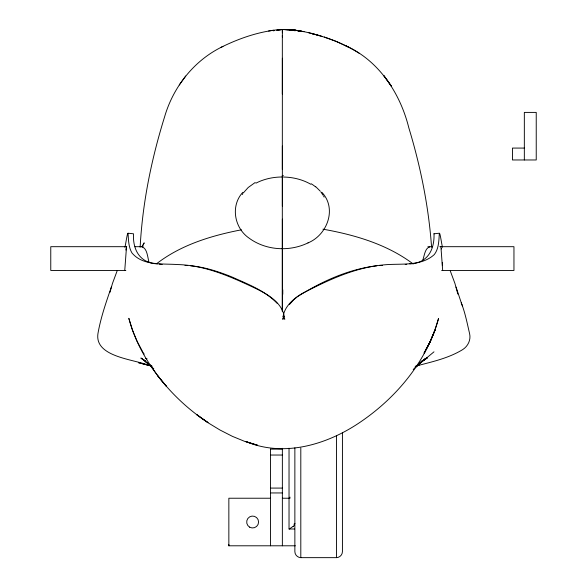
<?xml version="1.0" encoding="UTF-8"?>
<svg xmlns="http://www.w3.org/2000/svg" width="587" height="587" viewBox="0 0 587 587"><rect width="100%" height="100%" fill="white"/><g stroke="black" fill="none" stroke-linecap="round" stroke-linejoin="round"><path stroke-width="0.88" d="M228.849 544.465L228.849 545.793L295.371 545.793M282.376 37.003L282.347 30.216M282.318 176.313L282.318 175.784M282.325 94.023L282.34 35.418M282.296 311.337L282.31 290.572M282.318 175.726L282.31 290.198M282.362 205.986L282.362 175.799M282.369 58.245L282.318 169.46M282.391 30.355L282.406 29.621L284.622 29.431L283.58 29.431L290.785 30.275M282.384 32.821L282.347 29.519L288.063 29.856M282.34 248.25L282.332 248.558M282.391 29.519C296.993 29.057 312.108 33.268 326.115 37.729M140.139 247.237C142.487 202.977 151.431 159.194 164.573 116.916C173.319 86.693 194.378 60.035 222.965 46.424M440.91 246.687L442.671 270.424M125.912 250.055L126.44 246.782M124.774 270.218L126.513 246.745M284.284 316.532C281.826 302.342 267.643 294.256 255.668 288.459C231.109 276.807 205.259 265.221 177.612 264.561C162.305 263.446 142.81 265.999 131.936 252.909C128.722 247.421 128.531 240.883 128.135 234.697C127.746 228.402 125.391 247.296 124.804 247.23M434.02 233.78C434.578 249.688 427.659 263.292 409.777 263.886M442.598 247.23C441.879 246.738 439.392 226.296 439.179 236.018C438.79 242.394 438.379 249.306 434.307 254.56C420.916 266.755 400.855 263.24 384.236 264.84C355.091 267.342 327.986 280.16 302.342 293.419C293.698 298.372 284.556 306.399 283.11 316.532M422.699 260.342C424.335 256.24 424.944 247.663 429.779 247.032M109.952 292.37L112.455 283.492L117.099 270.974M111.347 287.072C106.232 301.879 101.052 316.723 98.205 332.176C92.841 357.065 133.88 359.053 148.805 365.408L138.393 362.641L148.805 365.408M142.091 246.767L144.189 242.849L142.113 246.687M425.92 349.61L430.601 341.018L424.68 352.031L430.183 341.553L435.048 330.114L430.073 341.905L434.901 330.21L438.577 318.389C426.668 361.695 396.093 398.111 359.222 422.845C326.533 444.785 283.756 457.522 245.836 441.519L257.598 445.254L244.845 441.446L232.386 436.346L219.92 429.97L208.18 422.845L196.924 414.796L208.018 422.611C188.809 410.019 171.859 394.112 157.859 375.907L166.481 386.393C149.325 366.714 135.524 343.696 128.839 318.315L132.501 330.21L137.219 341.553L142.758 351.958M242.262 194.561L242.805 193.703M242.798 192.36C230.339 205.758 234.286 227.925 248.939 238.028C265.728 250.473 289.31 251.962 307.977 242.915L308.234 242.754M179.262 84.976L185.675 76.024M289.362 304.58L293.793 299.693L297.022 297.051M243.378 192.866L248.213 187.488L255.228 182.469M282.486 319.13L282.494 319.137A1.115 0.947 11.7 0 1 282.743 319.012L282.839 318.983A1.871 1.335 0.7 0 1 283.198 318.924L284.203 318.902A1.871 1.372 -1.5 0 1 284.578 318.961A1.115 0.939 -10 0 1 284.9 319.145M307.977 242.915C327.26 235.049 337.217 208.634 321.925 192.36M142.017 246.988C147.234 248.162 147.616 257.436 148.966 262.088M413.219 369.458L421.649 361.805L415.611 367.08M292.7 526.634L289.501 528.909A17.162 1.35 -40.3 0 0 289.501 528.872M415.633 367.102L433.984 351.826M156.619 263.717C181.016 244.816 211.496 235.585 241.418 229.81M423.726 360.117L415.567 366.684L416.99 365.54M418.384 364.417L425.348 358.804L419.169 363.338M420.776 362.208L426.544 358.033L422.082 360.983M297.668 296.523C321.654 281.466 348.451 269.184 376.817 265.786M421.378 361.643L427.373 357.931L421.407 361.423M221.101 47.305C239.892 38.008 260.246 31.104 281.239 29.416M416.557 365.892C432.318 361.775 448.71 358.18 462.739 349.566C468.015 346.161 471.045 339.88 469.607 333.665C467.171 323.334 465.197 312.812 461.279 302.907L462.461 305.959M416.865 365.818L419.059 365.297M294.865 447.822L294.865 551.707C294.923 554.891 297.631 557.577 300.808 557.65L336.483 557.65C339.66 557.577 342.368 554.891 342.426 551.707L342.426 432.568M273.3 30.832L274.334 30.634M282.406 29.68L283.719 29.445L282.934 29.57M273.52 30.223L268.589 31.023M276.521 30.275L282.354 29.548M277.886 30.223L280.564 29.849M433.874 233.809L439.458 233.2M405.206 264.48L406.725 264.319M294.975 523.413L294.263 523.736L294.058 525.314A3.353 1.937 16.6 0 1 293.676 526.018M379.657 265.559L382.408 265.405M524.338 148.078L512.444 148.078L512.444 159.972L536.232 159.972L536.232 112.403L524.338 112.403L524.338 159.972M126.748 246.687L50.768 246.687L50.768 270.468L125.831 270.468M134.988 246.687L143.228 246.687M427.908 246.687L432.487 246.687M439.81 246.687L513.955 246.687L513.955 270.468L441.644 270.468M270.475 449.128L282.362 449.128M270.475 455.035L282.362 455.035M270.475 488.083L282.362 488.083M270.475 492.948L282.362 492.948M270.475 498.231L228.849 498.231L228.849 545.793M282.362 498.231L289.303 498.231M289.105 528.997L294.527 528.997M282.354 146.09L282.354 175.726L283.492 175.74M184.993 265.405L187.745 265.559M288.929 29.937L291.702 30.26M190.577 265.786C204.76 267.085 218.423 271.554 231.572 276.822C247.494 284.013 264.715 290.418 277.064 303.252M162.195 264.48L159.15 264.113M127.944 233.2L133.528 233.809C132.603 249.915 140 263.255 157.624 263.886M295.21 30.795L294.351 30.656M304.037 31.705L295.525 30.304L297.308 30.597M322.938 229.172C354.739 234.815 387.119 244.302 413.226 263.989M152.143 366.171L148.342 365.297L150.844 365.892M145.459 358.4L147.11 358.84M308.828 32.762L319.783 35.697M312.79 33.804L310.927 33.298L322.248 36.423M345.824 45.786C379.026 60.696 400.305 93.436 408.846 127.915C420.63 166.708 428.701 206.771 431.577 247.23M359.09 53.212C348.26 46.366 336.542 41.061 324.369 37.106L336.138 41.376L349.111 47.437M143.808 359.89L140.851 358.033L145.319 360.983M145.583 361.144L142.054 358.804L151.835 366.692L143.668 360.117M315.755 186.703L320.216 191.135M145.752 361.805L153.801 368.834M320.869 191.934L323.158 195.31M150.059 364.894L157.837 375.893M143.235 352.677L144.182 354.115M124.613 270.424A11.843 1.005 -85.2 0 0 124.657 270.372L124.693 270.468A11.901 0.367 -89 0 0 124.767 270.38M323.65 196.19L324.112 197.093M450.302 270.974L454.947 283.492L457.845 294.094M456.055 287.072L461.551 303.611M282.362 219.142L282.362 311.337M336.483 435.642L336.483 557.65M300.808 448.006L300.808 557.65M289.031 448.182L289.031 528.997M282.773 289.751L282.773 294.322M282.362 448.321L282.362 545.793M270.475 449.092L270.475 545.793M284.218 316.907A2.326 2.091 -89.1 0 1 284.24 316.525M284.644 318.873A3.375 2.642 -89 0 1 284.159 316.907M283.294 316.907A3.375 2.678 84.3 0 1 282.817 318.932M283.081 316.54A2.326 2.018 88.6 0 1 283.103 316.907M440.962 246.672A11.953 0.668 85.1 0 1 441.079 246.782M441.461 248.316A11.953 0.668 85.1 0 1 441.571 248.983M442.341 262.367A11.843 0.374 88.2 0 1 442.393 265.691M255.888 183.181A46.666 35.293 1.1 0 1 282.332 177.003M283.477 177.047A45.969 34.728 1.2 0 1 310.772 184.245M311.242 183.79A43.174 35.117 -2.4 0 1 315.557 186.864M289.905 498.392A14.976 11.006 78.1 0 1 289.963 497.123M293.074 526.671A7.477 2.649 -8.7 0 1 293.507 526.385M425.003 351.628L424.027 353.11L424.988 351.635M416.469 365.694L415.2 366.992L416.469 365.694M298.6 30.759L291.71 29.798L301.388 31.214L293.654 30.032L298.6 30.759M390.348 84.66L383.839 75.598L391.39 86.164L390.348 84.66M249.658 527.163A5.943 5.943 0 0 0 258.581 522.012A5.943 5.943 0 0 0 249.658 516.861A5.943 5.943 0 0 0 249.658 527.163"/></g></svg>
